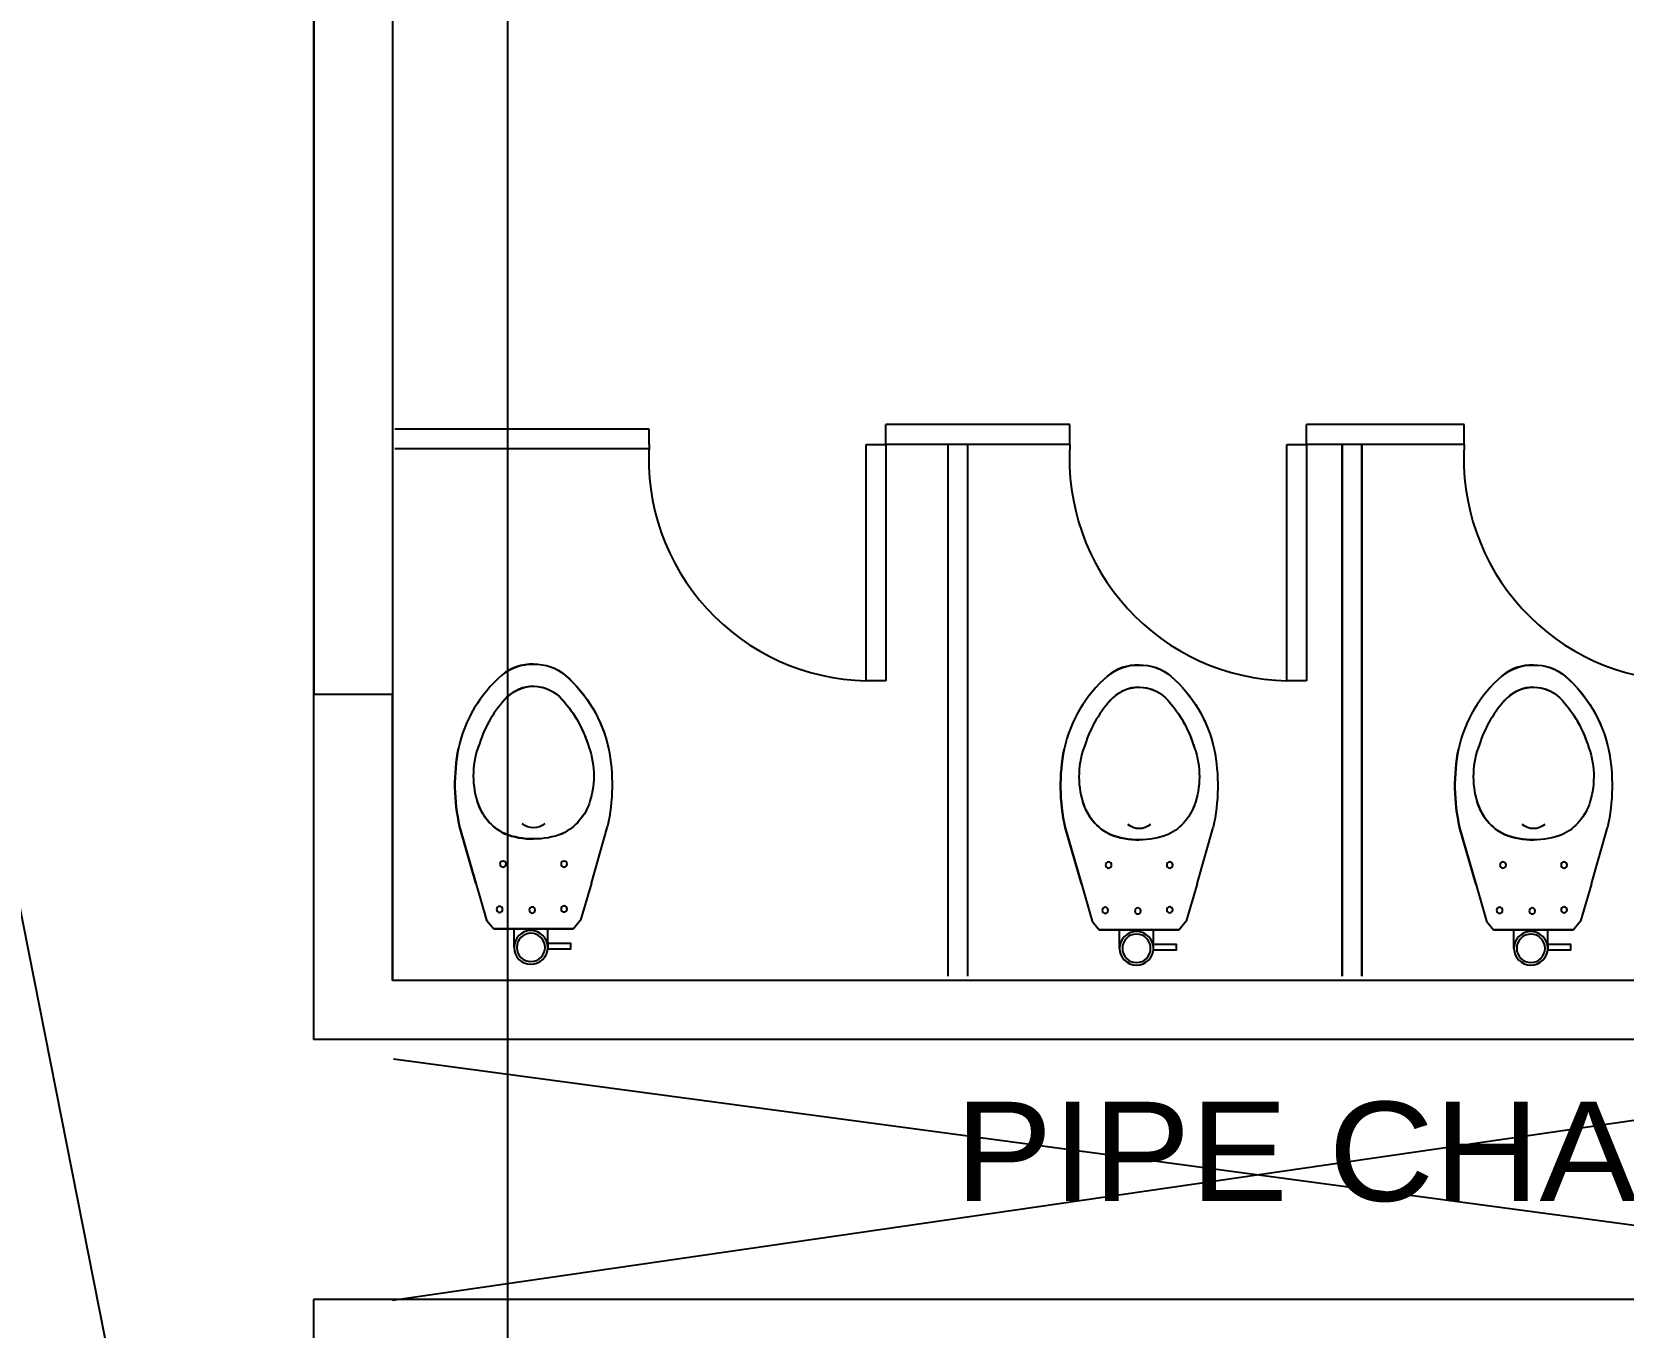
# Model space of a CAD drawing. Header units: millimetres. Extents: x 2148 to 2681, y 758 to 986.
# Drawn here: x 2529.045 to 2531.064, y 952.354 to 953.998 of the extents above; entities that cross this region are included whole.
import ezdxf

# ---------------------------------------------------------------- set-up
doc = ezdxf.new("R2010")
doc.units = ezdxf.units.MM
doc.linetypes.add('CENTER2', pattern=[28.575, 19.05, -3.175, 3.175, -3.175])
for name, color, linetype in [('D', 1, 'Continuous'), ('DR', 7, 'Continuous'), ('ELAYOUT', 4, 'Continuous'), ('HATCH', 8, 'Continuous'), ('S_GRID LINES', 252, 'Continuous')]:
    doc.layers.add(name, color=color, linetype=linetype)
doc.styles.add('MMTX$0$ESMX$0$X-OPTA1D', font='x-opta1d')

# ---------------------------------------------------------------- blocks, each defined once
blk = doc.blocks.new('BOWL')
at = {"layer": 'DR', "color": 7, "linetype": 'Continuous'}
for p, q in [((-75570.291, -368.114), (-75570.431, -368.0742)), ((-75570.431, -368.0742), (-75570.291, -368.114)), ((-75570.291, -368.114), (-75570.1989, -368.1406)), ((-75570.1989, -368.1406), (-75570.1777, -368.1584)), ((-75570.1777, -368.1584), (-75570.1777, -368.3555)), ((-75570.1777, -368.3555), (-75570.1777, -368.1584)), ((-75570.1989, -368.3733), (-75570.1777, -368.3555)), ((-75570.291, -368.4), (-75570.431, -368.4398)), ((-75570.291, -368.4), (-75570.431, -368.4398)), ((-75570.291, -368.4), (-75570.1989, -368.3733))]:
    blk.add_line(p, q, dxfattribs=at)
at = {"layer": 'DR', "color": 8, "linetype": 'Continuous'}
for p, q in [((-75570.1317, -368.2087), (-75570.1777, -368.2087)), ((-75570.1317, -368.2921), (-75570.1777, -368.2921))]:
    blk.add_line(p, q, dxfattribs=at)
at = {"layer": 'DR', "color": 7, "linetype": 'Continuous'}
for points in [[(-75570.8325, -368.257, -0.190094), (-75570.8051, -368.1786, -0.160718), (-75570.6245, -368.0715, -0.104398), (-75570.431, -368.0742, -0.104398)], [(-75570.8325, -368.257, 0.190094), (-75570.8051, -368.3353, 0.160718), (-75570.6245, -368.4425, 0.104398), (-75570.431, -368.4398, 0.104398)]]:
    blk.add_lwpolyline(points, format="xyb", dxfattribs=at)
at = {"layer": 'DR', "color": 8, "linetype": 'Continuous'}
for points in [[(-75570.778, -368.2562, -0.187036), (-75570.7515, -368.1921, -0.115027), (-75570.6356, -368.1231, -0.170967), (-75570.4935, -368.1177, -0.209642), (-75570.4132, -368.1854, -0.096036), (-75570.4, -368.257)], [(-75570.778, -368.2577, 0.187036), (-75570.7515, -368.3219, 0.115027), (-75570.6356, -368.3909, 0.170967), (-75570.4935, -368.3963, 0.209642), (-75570.4132, -368.3286, 0.096036), (-75570.4, -368.257)]]:
    blk.add_lwpolyline(points, format="xyb", dxfattribs=at)
at = {"layer": 'DR', "color": 7, "linetype": 'Continuous'}
blk.add_lwpolyline([(-75570.1413, -368.292), (-75570.1283, -368.292), (-75570.1283, -368.3496), (-75570.1413, -368.3496)], close=True, dxfattribs=at)
at = {"layer": 'DR', "color": 8, "linetype": 'Continuous'}
for centre, radius in [((-75570.3379, -368.1815), 0.00745), ((-75570.2259, -368.173), 0.00745), ((-75570.1317, -368.2504), 0.035), ((-75570.2242, -368.2537), 0.00745), ((-75570.3379, -368.3325), 0.00745), ((-75570.2269, -368.3325), 0.00745)]:
    blk.add_circle(centre, radius, dxfattribs=at)
at = {"layer": 'DR', "color": 7, "linetype": 'Continuous'}
blk.add_circle((-75570.1317, -368.2504), 0.0417, dxfattribs=at)
for centre, radius, start, end in [((-75570.5342, -368.5313), 0.4686, 77.28, 101.1199), ((-75570.7195, -368.2526), 0.1131, 138.4248, 182.2387), ((-75570.7195, -368.2614), 0.1131, 177.7613, 221.5752), ((-75570.5525, -368.1153), 0.335, 221.3231, 257.5875), ((-75570.5342, -367.9827), 0.4686, 258.8801, 282.72)]:
    blk.add_arc(centre, radius, start, end, dxfattribs=at)
at = {"layer": 'DR', "color": 8, "linetype": 'Continuous'}
for centre, radius, start, end in [((-75570.5305, -368.2431), 0.1307, 26.2125, 73.5731), ((-75570.6821, -368.2583), 0.096, 129.0871, 179.204), ((-75570.5914, -368.255), 0.1913, 359.4176, 21.3602), ((-75570.4701, -368.257), 0.0422, 318.929, 41.071), ((-75570.6821, -368.2557), 0.096, 180.796, 230.9129), ((-75570.5914, -368.2589), 0.1913, 338.6398, 0.5824), ((-75570.5455, -368.1078), 0.2971, 228.446, 252.3404), ((-75570.5305, -368.2709), 0.1307, 286.4269, 333.7875), ((-75570.557, -368.1918), 0.2141, 248.4444, 287.252)]:
    blk.add_arc(centre, radius, start, end, dxfattribs=at)

msp = doc.modelspace()

# ---------------------------------------------------------------- linework, layer by layer
at = {"layer": 'D', "ltscale": 0.5}
for p, q in [((2527.4480246, 960.8871408, 0), (2529.408657, 950.9709359, 0)), ((2529.5028179, 953.1572533, 0), (2529.402504, 953.1572533, 0))]:
    msp.add_line(p, q, dxfattribs=at)
at = {"layer": 'DR', "ltscale": 10}
for p, q in [((2529.4031236, 954.5309518, 0), (2529.4031236, 953.1572533, 0)), ((2529.5028179, 954.5309518, 0), (2529.5028179, 952.7940734, 0)), ((2530.1285087, 953.4747106, 0), (2530.1285087, 953.4997106, 0)), ((2530.1285087, 953.4747106, 0), (2530.1285087, 953.4997106, 0)), ((2530.3622164, 953.4997106, 0), (2530.1285087, 953.4997106, 0)), ((2530.3622164, 953.4747106, 0), (2530.3622164, 953.4997106, 0)), ((2530.3622164, 953.4747106, 0), (2530.3622164, 953.4997106, 0)), ((2530.3622164, 953.4747106, 0), (2530.3622164, 953.4997106, 0)), ((2530.8625048, 953.4997106, 0), (2530.6622164, 953.4997106, 0)), ((2530.6622164, 953.4747106, 0), (2530.6622164, 953.4997106, 0)), ((2530.8625048, 953.4747106, 0), (2530.8625048, 953.4997106, 0)), ((2530.8625048, 953.4747106, 0), (2530.8625048, 953.4997106, 0)), ((2530.8625048, 953.4747106, 0), (2530.8625048, 953.4997106, 0)), ((2529.8285087, 953.4940734, 0), (2529.5056553, 953.4940734, 0)), ((2529.8285087, 953.4747106, 0), (2529.8285087, 953.4940734, 0)), ((2530.1035087, 953.1747106, 0), (2530.1035087, 953.4747106, 0)), ((2530.1035087, 953.4747106, 0), (2530.1285087, 953.4747106, 0)), ((2530.1285087, 953.4747106, 0), (2530.1285087, 953.1747106, 0)), ((2530.3622164, 953.4747106, 0), (2530.1285087, 953.4747106, 0)), ((2530.3622164, 953.4747106, 0), (2530.1285087, 953.4747106, 0)), ((2530.3622164, 953.4747106, 0), (2530.1285087, 953.4747106, 0)), ((2530.2077107, 952.7997106, 0), (2530.2077107, 953.4747106, 0)), ((2530.2077107, 952.7997106, 0), (2530.2077107, 953.4747106, 0)), ((2530.2327107, 952.7997106, 0), (2530.2327107, 953.4747106, 0)), ((2530.2327107, 952.7997106, 0), (2530.2327107, 953.4747106, 0)), ((2530.6372164, 953.1747106, 0), (2530.6372164, 953.4747106, 0)), ((2530.6372164, 953.4747106, 0), (2530.6622164, 953.4747106, 0)), ((2530.7077107, 953.4747106, 0), (2530.6622164, 953.4747106, 0)), ((2530.6622164, 953.4747106, 0), (2530.6622164, 953.1747106, 0)), ((2530.7077107, 952.7997106, 0), (2530.7077107, 953.4747106, 0)), ((2530.8625048, 953.4747106, 0), (2530.7079991, 953.4747106, 0)), ((2530.7079991, 952.7997106, 0), (2530.7079991, 953.4747106, 0)), ((2530.7079991, 952.7997106, 0), (2530.7079991, 953.4747106, 0)), ((2530.7327107, 952.7997106, 0), (2530.7327107, 953.4747106, 0)), ((2530.8625048, 953.4747106, 0), (2530.7329991, 953.4747106, 0)), ((2530.7329991, 952.7997106, 0), (2530.7329991, 953.4747106, 0)), ((2530.8625048, 953.4747106, 0), (2530.7329991, 953.4747106, 0)), ((2530.7329991, 952.7997106, 0), (2530.7329991, 953.4747106, 0)), ((2529.8285087, 953.4690734, 0), (2529.5056642, 953.4690734, 0)), ((2530.1285087, 953.1747106, 0), (2530.1035087, 953.1747106, 0)), ((2530.6622164, 953.1747106, 0), (2530.6372164, 953.1747106, 0)), ((2529.5028179, 952.3890734, 0), (2529.5028179, 952.388421, 0))]:
    msp.add_line(p, q, dxfattribs=at)
for centre in [(2530.109433, 953.456183, 0), (2530.6431407, 953.456183, 0), (2531.1434291, 953.456183, 0)]:
    msp.add_arc(centre, 0.2815347, 176.226666, 268.7942281, dxfattribs=at)
at = {"layer": 'ELAYOUT', "ltscale": 10}
for p, q in [((2529.402504, 953.1572533, 0), (2529.402504, 952.7190734, 0)), ((2529.5028179, 952.7940734, 0), (2529.5028179, 953.1572533, 0)), ((2529.5028179, 952.7940734, 0), (2529.5028179, 953.1572533, 0)), ((2533.0079991, 952.7940734, 0), (2529.5028179, 952.7940734, 0)), ((2533.0079991, 952.7190734, 0), (2529.402504, 952.7190734, 0)), ((2533.0079991, 952.3890734, 0), (2529.402504, 952.3890734, 0)), ((2529.402504, 952.3890734, 0), (2529.402504, 952.1468218, 0))]:
    msp.add_line(p, q, dxfattribs=at)
at = {"layer": 'ELAYOUT', "linetype": 'ByBlock', "ltscale": 0.5}
msp.add_line((2529.5028179, 952.7940734, 0), (2529.5028179, 953.1572533, 0), dxfattribs=at)
at = {"layer": 'HATCH', "linetype": 'CENTER2', "ltscale": 0.5}
msp.add_line((2529.4031236, 953.1572533, 0), (2529.4031236, 954.5309518, 0), dxfattribs=at)
at = {"layer": 'HATCH', "linetype": 'CENTER2'}
msp.add_line((2529.4031236, 953.1572533, 0), (2529.4031236, 954.5309518, 0), dxfattribs=at)
at = {"layer": 'HATCH', "linetype": 'ByBlock', "ltscale": 0.5}
for p, q in [((2529.5028179, 952.388421, 0), (2531.7815599, 952.7190734, 0)), ((2531.7815599, 952.3890734, 0), (2529.5040597, 952.6940734, 0))]:
    msp.add_line(p, q, dxfattribs=at)
at = {"layer": 'S_GRID LINES', "linetype": 'CENTER2', "ltscale": 0.2}
msp.add_line((2529.6489709, 922.9776771, 0), (2529.6489709, 960.9754912, 0), dxfattribs=at)

# ---------------------------------------------------------------- block references
at = {"layer": 'DR', "color": 7, "linetype": 'Continuous', "extrusion": (0, 0, -1), "xscale": 0.5130811014387291, "yscale": 0.5130811014387291, "zscale": -0.5130811014387275, "rotation": 270}
for p in [(-2340.7360344, -37820.770335, 0), (-2341.5043339, -37820.7714456, 0), (-2342.0046223, -37820.7714456, 0)]:
    msp.add_blockref('BOWL', p, dxfattribs=at)

# ---------------------------------------------------------------- texts
at = {"color": 2, "style": 'MMTX$0$ESMX$0$X-OPTA1D', "text_generation_flag": 6, "width": 1.1}
msp.add_text('PIPE CHASE', height=0.126, rotation=180, dxfattribs=at).set_placement((2530.2163289, 952.514219, 0))

doc.saveas('drawing.dxf')
